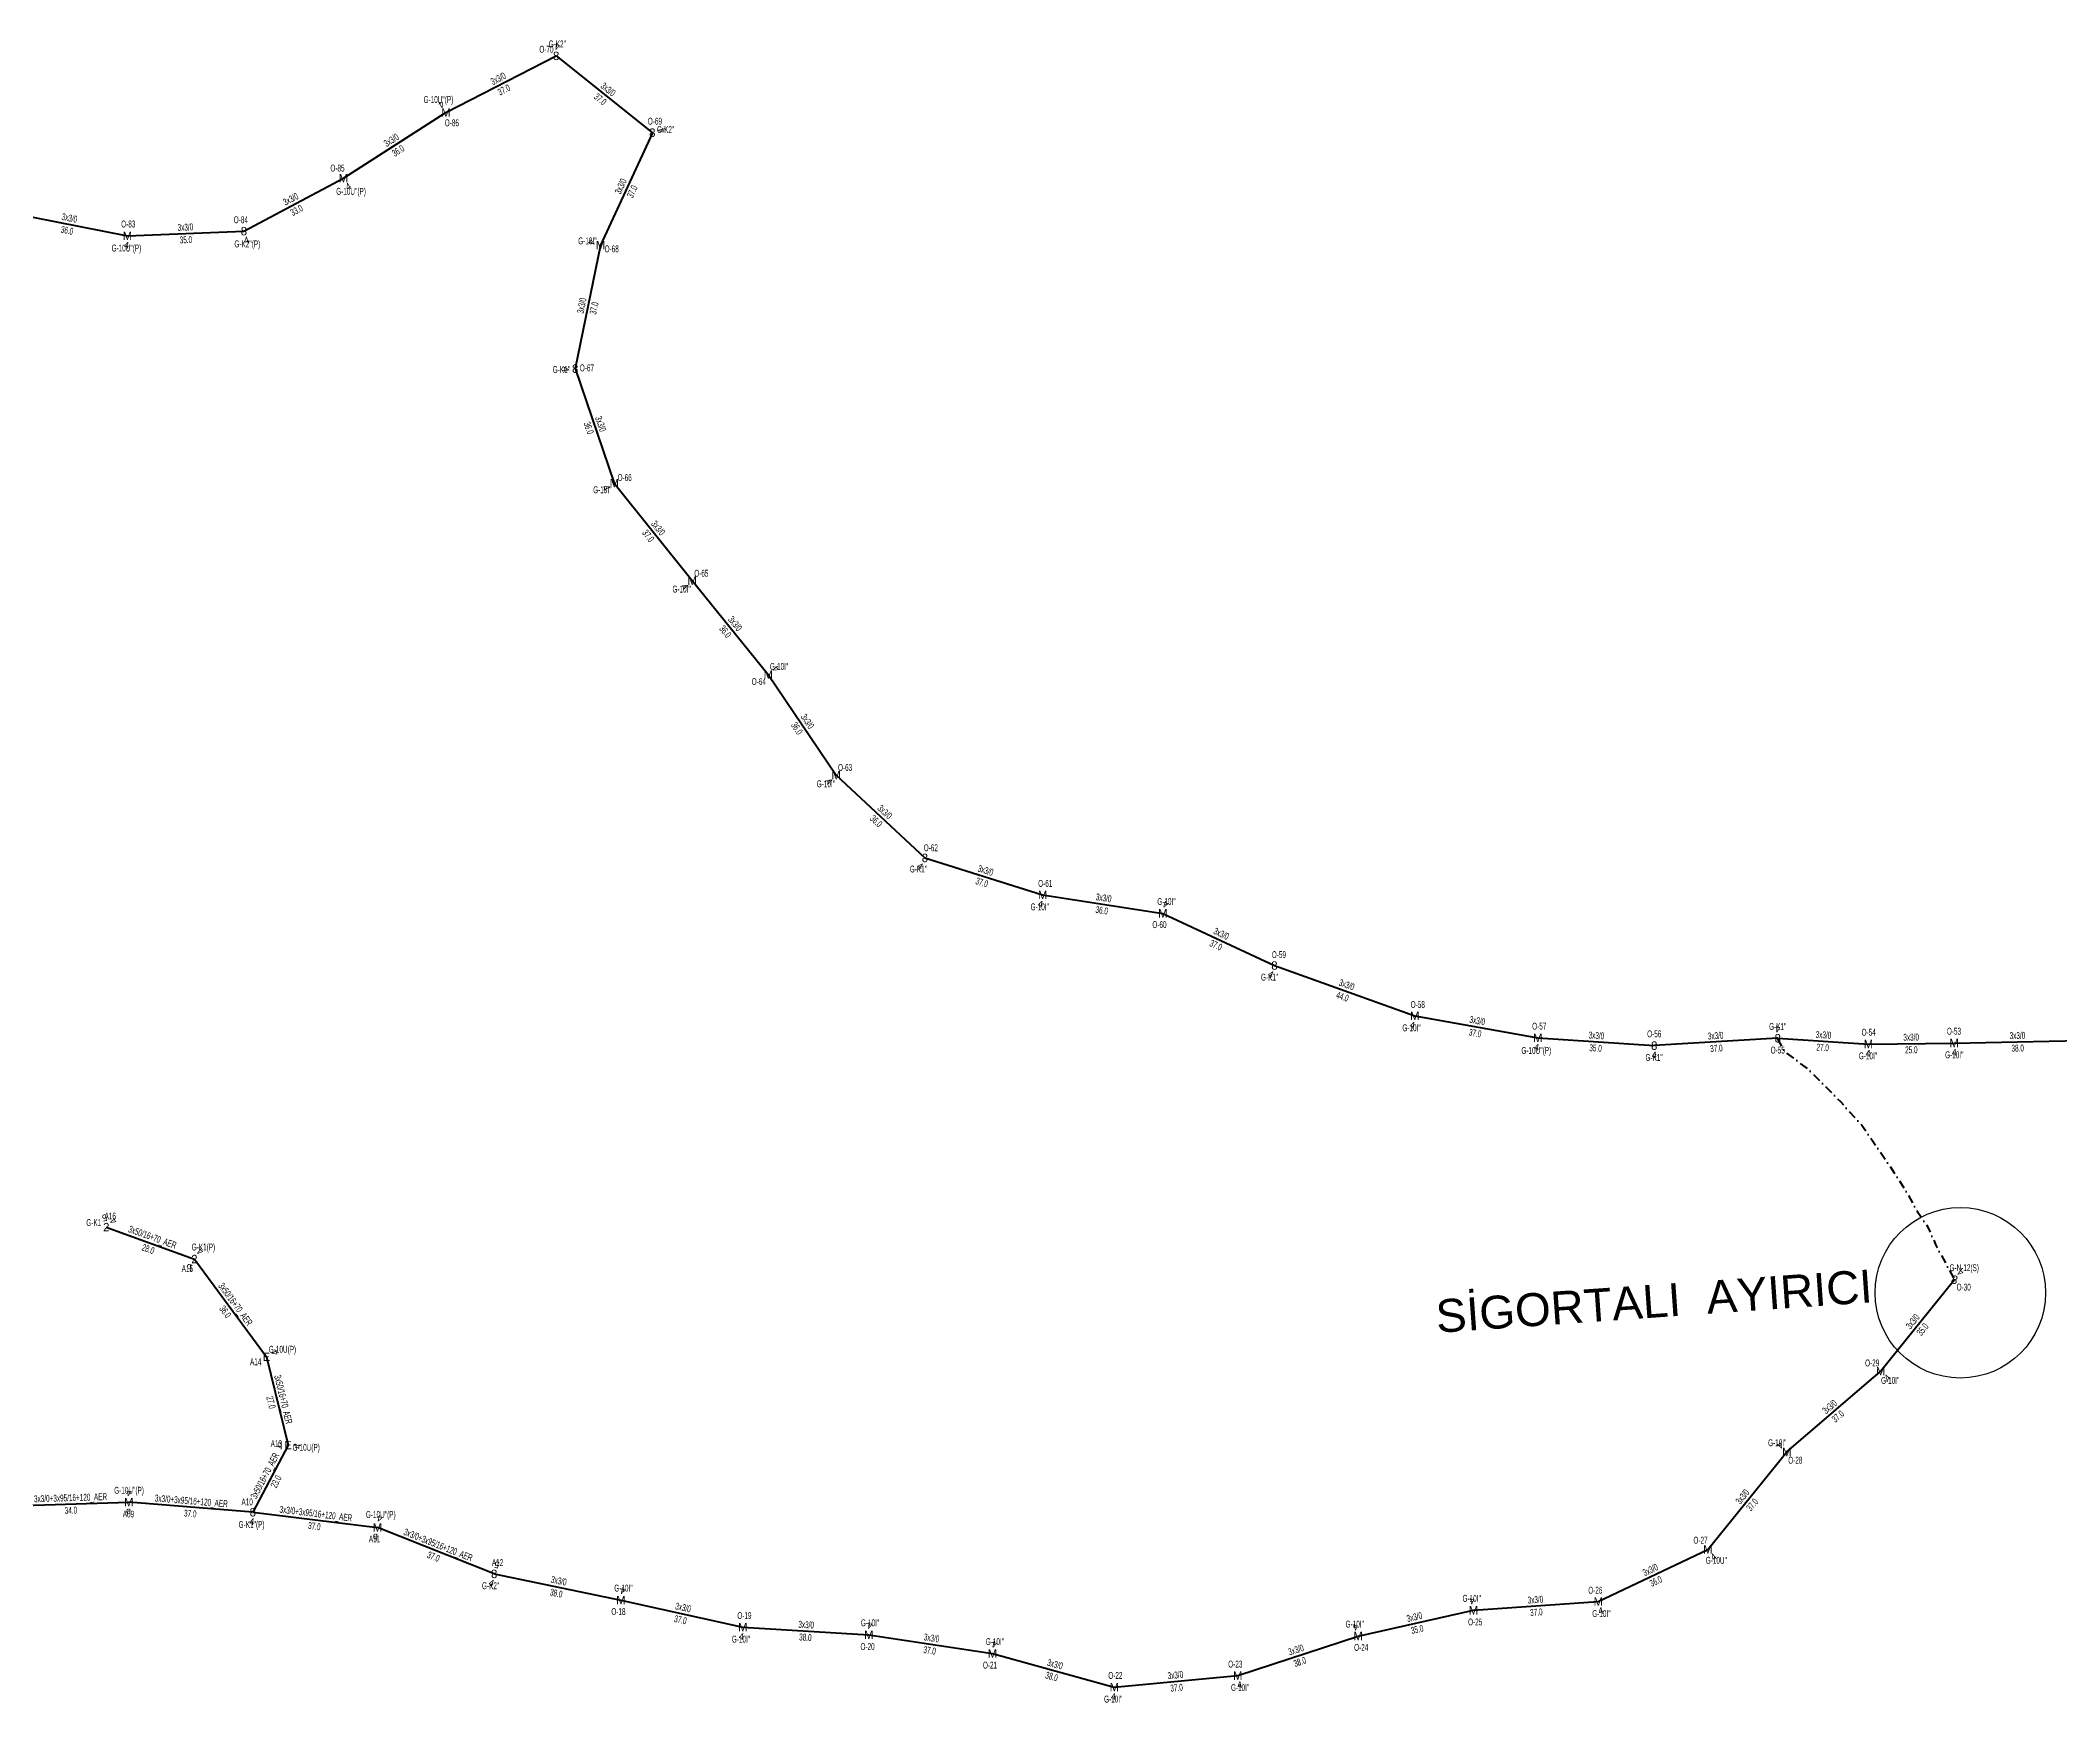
# Model space of a CAD drawing. Header units: millimetres. Extents: x 457514 to 465753, y 4009688 to 4014636.
# Drawn here: x 461408 to 462007, y 4010428 to 4010922 of the extents above; entities that cross this region are included whole.
import ezdxf
from ezdxf.enums import TextEntityAlignment as Align

# ---------------------------------------------------------------- set-up
doc = ezdxf.new("R2010")
doc.units = ezdxf.units.MM
doc.linetypes.add('DASHDOT', pattern=[5, 2.5, -1.25, 0, -1.25])
for name, color, linetype, lineweight in [('DIREK_AG_YENI', 108, 'Continuous', 25), ('DIREK_ENH_YENI', 6, 'Continuous', 25), ('DIREK_OG_YENI', 10, 'Continuous', 25), ('HAT_AG_HAVAI_YENI', 3, 'Continuous', 50), ('HAT_OG_HAVAI_YENI', 1, 'Continuous', 70), ('HAT_OG_YERALTI_YENI', 1, 'DASHDOT', 70), ('KULLANICI', 1, 'Continuous', 25)]:
    doc.layers.add(name, color=color, linetype=linetype, lineweight=lineweight)
doc.styles.add('Direk', font='B_CAD')
doc.styles.get("Standard").update_dxf_attribs({"font": 'Arial'})

msp = doc.modelspace()

# ---------------------------------------------------------------- linework, layer by layer
at = {"layer": 'HAT_AG_HAVAI_YENI'}
for p, q in [((461427.299, 4010569.659), (461453.483, 4010560.175)), ((461453.483, 4010560.175), (461474.860998, 4010531.152374)), ((461474.860998, 4010531.152374), (461481.288, 4010504.93)), ((461481.288, 4010504.93), (461470.835, 4010484.997))]:
    msp.add_line(p, q, dxfattribs=at)
at = {"layer": 'HAT_OG_HAVAI_YENI'}
for p, q in [((461528.206, 4010900.615), (461560.936112, 4010917.464905)), ((461560.936112, 4010917.464905), (461589.5, 4010894.656)), ((461497.738271, 4010881.127413), (461528.206, 4010900.615)), ((461589.5, 4010894.656), (461574.10208, 4010861.251547)), ((461468.183, 4010865.415), (461497.738271, 4010881.127413)), ((461398.48882, 4010870.937529), (461433.573448, 4010864.048022)), ((461433.573448, 4010864.048022), (461468.183, 4010865.415)), ((461574.10208, 4010861.251547), (461566.576, 4010824.585)), ((461566.576, 4010824.585), (461578.20826, 4010790.567279)), ((461578.20826, 4010790.567279), (461601.326031, 4010761.628318)), ((461601.326031, 4010761.628318), (461623.938793, 4010733.754353)), ((461623.938793, 4010733.754353), (461644.096847, 4010703.88246)), ((461644.096847, 4010703.88246), (461670.453, 4010679.286)), ((461670.453, 4010679.286), (461705.41622, 4010668.321577)), ((461705.41622, 4010668.321577), (461741.138055, 4010662.832468)), ((461741.138055, 4010662.832468), (461774.279, 4010647.344)), ((461774.279, 4010647.344), (461815.956836, 4010632.38921)), ((461815.956836, 4010632.38921), (461852.51, 4010625.85)), ((461852.51, 4010625.85), (461887.081101, 4010623.547299)), ((461923.786, 4010625.734), (461887.081101, 4010623.547299)), ((461923.786, 4010625.734), (461950.689112, 4010624.029974)), ((461950.689112, 4010624.029974), (461976.168091, 4010624.332778)), ((461976.168091, 4010624.332778), (462013.839, 4010625.063)), ((461976.286, 4010554.042), (461954.346234, 4010526.888444)), ((461926.476933, 4010502.884134), (461954.346234, 4010526.888444)), ((461903.003, 4010473.944), (461926.476933, 4010502.884134)), ((461399.512539, 4010486.895765), (461433.980304, 4010487.96529)), ((461470.835, 4010484.997), (461433.980304, 4010487.96529)), ((461470.835, 4010484.997), (461507.844, 4010480.449)), ((461542.522, 4010466.685), (461507.844, 4010480.449)), ((461870.473537, 4010458.45112), (461903.003, 4010473.944)), ((461542.522, 4010466.685), (461580.165158, 4010458.915811)), ((461580.165158, 4010458.915811), (461616.354531, 4010450.861477)), ((461833.399766, 4010455.875026), (461870.473537, 4010458.45112)), ((461799.127832, 4010448.237367), (461833.399766, 4010455.875026)), ((461616.354531, 4010450.861477), (461653.79882, 4010448.594069)), ((461653.79882, 4010448.594069), (461690.520052, 4010443.018471)), ((461763.36623, 4010436.474689), (461799.127832, 4010448.237367)), ((461690.520052, 4010443.018471), (461726.721204, 4010433.058505)), ((461726.721204, 4010433.058505), (461763.36623, 4010436.474689))]:
    msp.add_line(p, q, dxfattribs=at)
at = {"layer": 'HAT_OG_YERALTI_YENI', "flags": 128}
msp.add_lwpolyline([(461923.687632, 4010625.610951), (461924.404126, 4010624.331497), (461925.888293, 4010621.746999), (461933.104414, 4010616.296524), (461942.387322, 4010606.936931), (461948.726745, 4010599.95813), (461958.396756, 4010585.811415), (461961.64323, 4010580.681146), (461965.165699, 4010574.404544), (461968.29544, 4010569.818193), (461970.654851, 4010564.470945), (461973.607438, 4010558.979134), (461976.007292, 4010554.572969), (461976.834017, 4010553.982451)], dxfattribs=at)
at = {"layer": 'KULLANICI'}
msp.add_circle((461978.004763, 4010550.158432), 25.314205, dxfattribs=at)

# ---------------------------------------------------------------- texts
at = {"layer": 'DIREK_AG_YENI', "width": 0.53}
for s, p in [('G-K1', (461423.582648, 4010571.005085)), ('A16', (461428.490942, 4010572.949786)), ('G-K1(P)', (461456.153069, 4010563.748351)), ('A15', (461451.387997, 4010557.371259)), ('A14', (461471.690818, 4010529.669148)), ('G-10U(P)', (461479.627413, 4010533.382426)), ('A13', (461477.813722, 4010505.353551)), ('G-10U(P)', (461486.679436, 4010504.272727))]:
    msp.add_text(s, height=2.05, dxfattribs=at).set_placement(p, align=Align.MIDDLE_CENTER)
at = {"layer": 'DIREK_AG_YENI', "color": 32, "style": 'Direk'}
for s, rotation, p in [('5', 550.089313, (461426.808487, 4010572.4157)), ('4', 490.089313, (461429.441116, 4010571.462147)), ('4', 143.232293, (461455.159002, 4010562.417993)), ('4', 115.073384, (461477.397142, 4010532.338954)), ('4', 443.049337, (461484.067422, 4010504.591159))]:
    msp.add_text(s, height=2, rotation=rotation, dxfattribs=at).set_placement(p, align=Align.MIDDLE_CENTER)
at = {"layer": 'DIREK_AG_YENI', "style": 'Direk'}
for s, p in [('2', (461427.299, 4010569.659)), ('2', (461453.483, 4010560.175)), ('E', (461474.860998, 4010531.152374)), ('E', (461481.288, 4010504.93))]:
    msp.add_text(s, height=2.5, dxfattribs=at).set_placement(p, align=Align.MIDDLE_CENTER)
at = {"layer": 'DIREK_AG_YENI', "color": 4, "style": 'Direk'}
for p in [(461451.98657, 4010558.172328), (461478.806373, 4010505.232537)]:
    msp.add_text('q', height=2, dxfattribs=at).set_placement(p, align=Align.MIDDLE_CENTER)
at = {"layer": 'DIREK_ENH_YENI', "style": 'Direk'}
msp.add_text('8', height=2.5, rotation=344.976901, dxfattribs=at).set_placement((461976.286, 4010554.042), align=Align.MIDDLE_CENTER)
at = {"layer": 'DIREK_ENH_YENI', "width": 0.53}
for s, p in [('G-N-12(S)', (461979.164778, 4010557.604893)), ('O-30', (461979.0084, 4010551.842332))]:
    msp.add_text(s, height=2.05, dxfattribs=at).set_placement(p, align=Align.MIDDLE_CENTER)
at = {"layer": 'DIREK_ENH_YENI', "color": 32, "style": 'Direk'}
msp.add_text('4', height=2, rotation=501.062181, dxfattribs=at).set_placement((461978.045735, 4010556.21992), align=Align.MIDDLE_CENTER)
at = {"layer": 'DIREK_OG_YENI', "width": 0.53}
for s, p in [('O-70', (461558.042086, 4010919.433309)), ("G-K2''", (461561.288522, 4010921.005564)), ("G-10U''(P)", (461525.9653, 4010904.50827)), ('O-86', (461529.951861, 4010897.581525)), ('O-69', (461590.266064, 4010898.071135)), ("G-K2''", (461593.461802, 4010895.594148)), ('O-85', (461495.972426, 4010884.149298)), ("G-10U''(P)", (461500.010348, 4010877.239213)), ('O-83', (461433.843422, 4010867.537594)), ('O-84', (461467.269518, 4010868.793691)), ("G-10U''(P)", (461433.291641, 4010860.405504)), ("G-K2''(P)", (461469.20595, 4010861.631423)), ("G-10I''", (461570.206432, 4010862.530367)), ('O-68', (461577.427489, 4010860.159918)), ("G-K1''", (461562.49826, 4010824.325639)), ('O-67', (461570.068942, 4010824.807166)), ("G-10I''", (461574.65412, 4010788.617515)), ('O-66', (461581.276841, 4010792.250671)), ('O-65', (461604.052371, 4010763.823101)), ("G-10I''", (461598.216403, 4010759.124976)), ("G-10I''", (461627.159007, 4010736.139919)), ('O-64', (461621.126436, 4010731.670931)), ('O-63', (461646.758464, 4010706.155299)), ("G-10I''", (461641.069923, 4010701.297675)), ('O-62', (461672.214451, 4010682.310449)), ("G-K1''", (461668.542831, 4010676.006199)), ('O-61', (461706.20793, 4010671.730857)), ("G-10I''", (461704.592188, 4010664.77311)), ("G-10I''", (461742.20841, 4010666.357082)), ('O-60', (461740.121036, 4010659.483487)), ('O-59', (461775.612409, 4010650.58005)), ("G-K1''", (461772.86037, 4010643.901125)), ('O-58', (461816.859209, 4010635.770884)), ("G-10I''", (461815.012472, 4010628.850179)), ('O-57', (461852.93513, 4010629.324085)), ('O-56', (461887.093359, 4010627.047278)), ("G-K1''", (461923.792565, 4010629.235095)), ('O-54', (461950.779002, 4010627.528819)), ('O-53', (461976.113379, 4010627.832351)), ("G-10U''(P)", (461852.055528, 4010622.136139)), ("G-K1''", (461887.068836, 4010620.045264)), ('O-55', (461923.779437, 4010622.234006)), ("G-10I''", (461950.598806, 4010620.51491)), ("G-10I''", (461976.222958, 4010620.823333)), ('O-29', (461951.832769, 4010529.324116)), ("G-10I''", (461957.18547, 4010524.137085)), ("G-10I''", (461923.640599, 4010505.637888)), ('O-28', (461928.988092, 4010500.446087)), ("G-10U''(P)", (461434.067863, 4010491.513275)), ('A10', (461469.145584, 4010488.062269)), ('A09', (461433.893955, 4010484.466355)), ("G-K1''(P)", (461470.46454, 4010481.353237)), ("G-10U''(P)", (461508.831892, 4010484.316973)), ('A11', (461506.977892, 4010477.057856)), ('O-27', (461900.838068, 4010476.694103)), ('A12', (461543.525132, 4010470.038167)), ("G-10U''", (461905.538639, 4010470.722989)), ("G-K2''", (461541.470636, 4010463.170607)), ("G-10I''", (461580.926864, 4010462.467512)), ("G-10I''", (461832.883322, 4010459.428544)), ('O-26', (461869.584143, 4010461.836232)), ('O-18', (461579.431229, 4010455.493627)), ('O-19', (461616.842016, 4010454.327362)), ("G-10I''", (461654.174689, 4010452.14078)), ("G-10I''", (461798.154796, 4010451.773526)), ('O-25', (461833.903144, 4010452.411413)), ("G-10I''", (461871.403721, 4010454.910758)), ("G-10I''", (461615.854791, 4010447.308468)), ('O-20', (461653.429967, 4010445.11356)), ("G-10I''", (461691.275585, 4010446.570431)), ('O-24', (461800.056406, 4010444.862793)), ('O-21', (461689.791862, 4010439.595061)), ('O-23', (461762.652498, 4010439.901144)), ('O-22', (461727.027988, 4010436.545033)), ("G-10I''", (461764.10623, 4010432.922126)), ("G-10I''", (461726.409566, 4010429.51682))]:
    msp.add_text(s, height=2.05, dxfattribs=at).set_placement(p, align=Align.MIDDLE_CENTER)
at = {"layer": 'DIREK_OG_YENI', "color": 32, "style": 'Direk'}
for s, rotation, p in [('4', 174.315937, (461561.213432, 4010920.251138)), ('4', 209.921788, (461526.809311, 4010903.04178)), ('4', 103.322159, (461592.224652, 4010895.301193)), ('4', 390.29996, (461499.150947, 4010878.709904)), ('4', 355.576065, (461433.357469, 4010861.256365)), ('4', 375.129105, (461468.913786, 4010862.712048)), ('4', 251.826594, (461571.441753, 4010862.12485)), ('4', 273.639347, (461563.781647, 4010824.407268)), ('4', 298.74872, (461575.753395, 4010789.220566)), ('4', 308.835084, (461599.14496, 4010759.872492)), ('4', 126.531419, (461626.188679, 4010735.421091)), ('4', 310.495055, (461641.967553, 4010702.064189)), ('4', 329.783306, (461669.043839, 4010676.866441)), ('4', 346.926376, (461704.782852, 4010665.594152)), ('4', 163.107506, (461741.95167, 4010665.511652)), ('4', 337.605979, (461773.212273, 4010644.75516)), ('4', 345.059188, (461815.234937, 4010629.68387)), ('4', 179.89257, (461923.79125, 4010628.533995)), ('4', 353.023302, (461852.169896, 4010623.070732)), ('4', 359.799333, (461887.071295, 4010620.747316)), ('4', 358.528331, (461950.617201, 4010621.230898)), ('4', 360.895697, (461976.211862, 4010621.533121)), ('4', 405.900534, (461956.357006, 4010524.939907)), ('4', 225.846338, (461924.468005, 4010504.834573)), ('4', 178.58631, (461434.049383, 4010490.764438)), ('4', 354.19471, (461470.551785, 4010482.21136)), ('4', 165.672772, (461508.536887, 4010483.161915)), ('5', 163.344941, (461543.324506, 4010469.367533)), ('4', 398.210475, (461904.734946, 4010471.743917)), ('4', 343.344941, (461541.719494, 4010464.002467)), ('4', 167.895575, (461580.752301, 4010461.653559)), ('4', 188.269088, (461832.997064, 4010458.645916)), ('4', 173.950563, (461654.093903, 4010451.378477)), ('4', 195.38518, (461798.384973, 4010450.937026)), ('4', 374.721004, (461871.185052, 4010455.743031)), ('4', 351.993722, (461615.964542, 4010448.088769)), ('4', 167.99165, (461691.102604, 4010445.7572)), ('4', 371.76648, (461763.937216, 4010433.733526)), ('4', 354.971419, (461726.475776, 4010430.269282))]:
    msp.add_text(s, height=2, rotation=rotation, dxfattribs=at).set_placement(p, align=Align.MIDDLE_CENTER)
at = {"layer": 'DIREK_OG_YENI', "style": 'Direk'}
for s, p in [('8', (461560.936112, 4010917.464905)), ('M', (461528.206, 4010900.615)), ('8', (461589.5, 4010894.656)), ('M', (461497.738271, 4010881.127413)), ('8', (461468.183, 4010865.415)), ('M', (461433.573448, 4010864.048022)), ('M', (461574.10208, 4010861.251547)), ('8', (461566.576, 4010824.585)), ('M', (461578.20826, 4010790.567279)), ('M', (461601.326031, 4010761.628318)), ('M', (461623.938793, 4010733.754353)), ('M', (461644.096847, 4010703.88246)), ('8', (461670.453, 4010679.286)), ('M', (461705.41622, 4010668.321577)), ('M', (461741.138055, 4010662.832468)), ('8', (461774.279, 4010647.344)), ('M', (461815.956836, 4010632.38921)), ('M', (461852.51, 4010625.85)), ('8', (461923.786, 4010625.734)), ('M', (461976.168091, 4010624.332778)), ('8', (461887.081101, 4010623.547299)), ('M', (461950.689112, 4010624.029974)), ('M', (461954.346234, 4010526.888444)), ('M', (461926.476933, 4010502.884134)), ('M', (461433.980304, 4010487.96529)), ('8', (461470.835, 4010484.997)), ('M', (461507.844, 4010480.449)), ('M', (461903.003, 4010473.944)), ('8', (461542.522, 4010466.685)), ('M', (461580.165158, 4010458.915811)), ('M', (461870.473537, 4010458.45112)), ('M', (461616.354531, 4010450.861477)), ('M', (461833.399766, 4010455.875026)), ('M', (461653.79882, 4010448.594069)), ('M', (461799.127832, 4010448.237367)), ('M', (461690.520052, 4010443.018471)), ('M', (461726.721204, 4010433.058505)), ('M', (461763.36623, 4010436.474689))]:
    msp.add_text(s, height=2.5, dxfattribs=at).set_placement(p, align=Align.MIDDLE_CENTER)
at = {"layer": 'DIREK_OG_YENI', "color": 4, "style": 'Direk'}
for p in [(461433.918626, 4010485.466051), (461507.225351, 4010478.026754)]:
    msp.add_text('q', height=2, dxfattribs=at).set_placement(p, align=Align.MIDDLE_CENTER)
at = {"layer": 'HAT_AG_HAVAI_YENI', "lineweight": 30, "width": 0.53}
for rotation, p in [(340.089778, (461440.6807, 4010565.716168)), (306.374674, (461464.85661, 4010546.167797)), (283.771938, (461478.900132, 4010518.24369)), (422.326482, (461475.308616, 4010495.358383))]:
    msp.add_text('3x50/16+70_AER', height=2.05, rotation=rotation, dxfattribs=at).set_placement(p, align=Align.CENTER)
for s, rotation, p in [('28.0', 340.089778, (461440.10177, 4010564.117781)), ('36.0', 306.374674, (461463.487845, 4010545.15959)), ('27.0', 283.771938, (461477.249005, 4010517.838992)), ('23.0', 422.326482, (461476.81415, 4010494.568847))]:
    msp.add_text(s, height=2.05, rotation=rotation, dxfattribs=at).set_placement(p, align=Align.TOP_CENTER)
at = {"layer": 'HAT_OG_HAVAI_YENI', "lineweight": 30, "width": 0.53}
for s, rotation, p in [('3x3/0', 27.24036, (461544.182064, 4010909.795599)), ('3x3/0', 321.392604, (461575.748526, 4010906.724915)), ('3x3/0', 32.603203, (461512.514214, 4010891.587181)), ('3x3/0', 425.252531, (461581.02919, 4010878.309838)), ('3x3/0', 27.996899, (461482.561702, 4010874.021598)), ('3x3/0', 348.890287, (461416.194919, 4010868.326847)), ('3x3/0', 2.261386, (461450.844761, 4010865.580714)), ('3x3/0', 438.401308, (461569.506558, 4010843.089003)), ('3x3/0', 288.87766, (461573.196571, 4010807.850988)), ('3x3/0', 308.619466, (461590.431258, 4010776.628322)), ('3x3/0', 309.050702, (461613.292513, 4010748.226842)), ('3x3/0', 304.012136, (461634.722401, 4010719.29387)), ('3x3/0', 316.977836, (461657.854622, 4010692.205821)), ('3x3/0', 342.588371, (461688.188719, 4010674.615006)), ('3x3/0', 351.264113, (461723.406235, 4010666.417161)), ('3x3/0', 334.951071, (461758.068407, 4010655.858351)), ('3x3/0', 340.260911, (461795.404991, 4010640.666722)), ('3x3/0', 349.856972, (461834.383263, 4010629.95618)), ('3x3/0', 356.18972, (461869.852191, 4010625.54663)), ('3x3/0', 3.410148, (461905.382988, 4010625.489392)), ('3x3/0', 356.374713, (461937.2913, 4010625.730534)), ('3x3/0', 0.680899, (461963.418501, 4010625.031316)), ('3x3/0', 1.110022, (461994.987039, 4010625.547573)), ('3x3/0', 411.062181, (461964.654963, 4010540.999427)), ('3x3/0', 40.738888, (461939.856862, 4010515.530327)), ('3x3/0+3x95/16+120_AER', 1.777303, (461416.720059, 4010488.280118)), ('3x3/0+3x95/16+120_AER', 355.395148, (461452.475706, 4010487.328362)), ('3x3/0', 50.952926, (461914.079619, 4010488.949714)), ('3x3/0+3x95/16+120_AER', 352.994083, (461489.442851, 4010483.566561)), ('3x3/0+3x95/16+120_AER', 338.352558, (461525.496644, 4010474.357194)), ('3x3/0', 348.337734, (461561.515622, 4010463.633054)), ('3x3/0', 25.467977, (461886.37255, 4010466.965144)), ('3x3/0', 347.45271, (461598.444503, 4010455.718344)), ('3x3/0', 3.974845, (461851.877731, 4010458.011028)), ('3x3/0', 356.534733, (461635.128052, 4010450.576219)), ('3x3/0', 12.563332, (461816.078908, 4010452.885844)), ('3x3/0', 351.366392, (461672.287034, 4010446.646639)), ('3x3/0', 344.616907, (461708.846109, 4010438.858036)), ('3x3/0', 18.207028, (461780.981447, 4010443.163472)), ('3x3/0', 5.325931, (461744.964819, 4010435.612927))]:
    msp.add_text(s, height=2.05, rotation=rotation, dxfattribs=at).set_placement(p, align=Align.CENTER)
for s, rotation, p in [('37.0', 27.24036, (461544.960195, 4010908.284138)), ('37.0', 321.392604, (461574.68776, 4010905.396467)), ('36.0', 32.603203, (461513.430204, 4010890.155063)), ('37.0', 425.252531, (461582.573065, 4010877.598185)), ('33.0', 27.996899, (461483.359723, 4010872.520544)), ('36.0', 348.890287, (461415.867349, 4010866.658705)), ('35.0', 2.261386, (461450.911841, 4010863.882038)), ('37.0', 438.401308, (461571.171844, 4010842.747209)), ('36.0', 288.87766, (461571.588011, 4010807.300956)), ('37.0', 308.619466, (461589.103033, 4010775.567275)), ('36.0', 309.050702, (461611.972312, 4010747.155829)), ('36.0', 304.012136, (461633.313239, 4010718.342943)), ('36.0', 316.977836, (461656.694744, 4010690.962969)), ('37.0', 342.588371, (461687.680021, 4010672.9929)), ('36.0', 351.264113, (461723.148039, 4010664.736883)), ('37.0', 334.951071, (461757.34864, 4010654.318242)), ('44.0', 340.260911, (461794.830837, 4010639.066613)), ('37.0', 349.856972, (461834.083883, 4010628.282749)), ('35.0', 356.18972, (461869.739221, 4010623.850388)), ('37.0', 3.410148, (461905.484109, 4010623.792402)), ('27.0', 356.374713, (461937.183808, 4010624.033936)), ('25.0', 0.680899, (461963.438703, 4010623.331436)), ('38.0', 1.110022, (461995.019972, 4010623.847892)), ('35.0', 411.062181, (461965.977271, 4010539.931017)), ('37.0', 40.738888, (461940.966304, 4010514.242251)), ('37.0', 50.952926, (461915.399888, 4010487.878785)), ('34.0', 1.777303, (461416.772784, 4010486.580936)), ('37.0', 355.395148, (461452.339224, 4010485.633849)), ('37.0', 352.994083, (461489.235499, 4010481.879254)), ('37.0', 338.352558, (461524.869523, 4010472.777093)), ('36.0', 25.467977, (461887.103561, 4010465.43034)), ('38.0', 348.337734, (461561.17198, 4010461.968149)), ('37.0', 347.45271, (461598.075186, 4010454.058945)), ('37.0', 3.974845, (461851.995572, 4010456.315118)), ('38.0', 356.534733, (461635.025299, 4010448.879327)), ('35.0', 12.563332, (461816.44869, 4010451.226549)), ('37.0', 351.366392, (461672.031838, 4010444.965902)), ('38.0', 18.207028, (461781.512615, 4010441.548585)), ('38.0', 344.616907, (461708.395147, 4010437.21894)), ('37.0', 5.325931, (461745.122615, 4010433.920267))]:
    msp.add_text(s, height=2.05, rotation=rotation, dxfattribs=at).set_placement(p, align=Align.TOP_CENTER)
at = {"layer": 'KULLANICI'}
msp.add_text('SİGORTALI  AYIRICI', height=9.78591795, rotation=4.018066391, dxfattribs=at).set_placement((461887.012051, 4010547.69152), align=Align.MIDDLE_CENTER)

doc.saveas('drawing.dxf')
